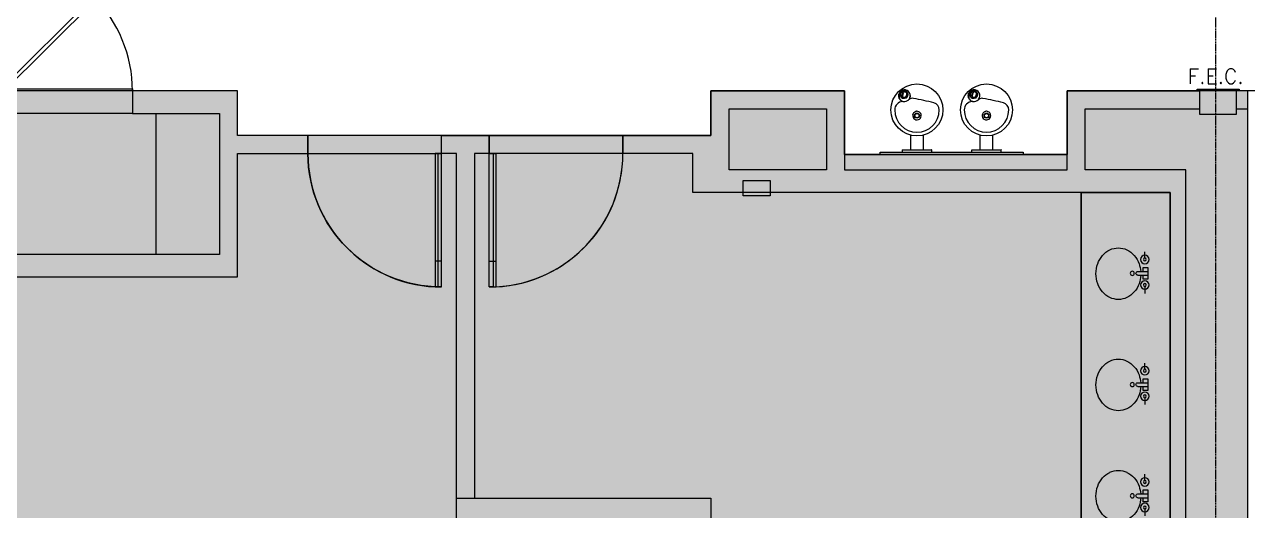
# Model space of a CAD drawing. Header units: inches. Extents: x 920 to 3559, y -583 to 5722.
# Drawn here: x 2307 to 2636.7, y 4920.1 to 5051.2 of the extents above; entities that cross this region are included whole.
import ezdxf

# ---------------------------------------------------------------- set-up
doc = ezdxf.new("R2010")
doc.units = ezdxf.units.IN
doc.header["$MEASUREMENT"] = 0
doc.linetypes.add('Grid Line 1_2_', pattern=[0.875, 0.5, -0.125, 0.125, -0.125])
doc.linetypes.add('IMPORT-HIDDEN2 _3_', pattern=[0])
for name, color, linetype, lineweight in [('1900 Duke Street_2nd Flr_LINKED_dwg', 8, 'Continuous', 9), ('A-DETL-GENF', 92, 'Continuous', 9), ('A-DETL-THIN', 151, 'Continuous', 9), ('AD-DOORS', 7, 'IMPORT-HIDDEN2 _3_', 9), ('AD-MILLWORK', 7, 'IMPORT-HIDDEN2 _3_', 9), ('AE-DOORS', 7, 'Continuous', 9), ('AE-FIXTURE', 7, 'Continuous', 9), ('AE-MILLWORK', 7, 'Continuous', 9), ('AE-RCP-BULKHEAD', 7, 'Continuous', 9), ('AE-RCP-HEADERS', 7, 'Continuous', 9), ('AE-WALLS-PATT', 7, 'Continuous', 9), ('AE-WALLS-TENANT', 7, 'Continuous', 9), ('AN-DOORS', 7, 'Continuous', 9), ('AN-FIXTURE', 7, 'Continuous', 9), ('AN-MILLWORK', 7, 'Continuous', 9), ('S-GRID', 1, 'Continuous', 9)]:
    doc.layers.add(name, color=color, linetype=linetype, lineweight=lineweight)
doc.styles.add('ROMANS_1', font='romans__.ttf', dxfattribs={"height": 4})

# ---------------------------------------------------------------- blocks, each defined once
blk = doc.blocks.new('1900 Duke Street_2nd Flr_LINKED_dwg_X-CORE$0$DRMX-6424983-FIRST FLOOR CONSTRUCTION')
at = {"layer": 'AD-DOORS', "linetype": 'Continuous'}
for p, q in [((1261.94, 608.56), (1261.94, 637.56)), ((1261.94, 601.56), (1261.94, 608.56)), ((1262.94, 608.56), (1262.94, 601.58)), ((1262.94, 601.56), (1261.94, 601.56))]:
    blk.add_line(p, q, dxfattribs=at)
at = {"layer": 'AD-DOORS', "linetype": 'Continuous', "flags": 128}
blk.add_lwpolyline([(1261.94, 637.56), (1262.94, 637.56), (1262.94, 608.56)], dxfattribs=at)
blk = doc.blocks.new('1900 Duke Street_2nd Flr_LINKED_dwg_X-CORE$0$FEC-6424988-FIRST FLOOR CONSTRUCTION')
at = {"layer": 'AE-FIXTURE', "flags": 128}
for points in [[(-5, 0), (5, 0), (5, 6.25), (-5, 6.25)], [(5.68, -0.5), (-5.68, -0.5), (-5.68, 0), (5.68, 0)]]:
    blk.add_lwpolyline(points, close=True, dxfattribs=at)
blk = doc.blocks.new('1900 Duke Street_2nd Flr_LINKED_dwg_P-SINK-RR-6424994-FIRST FLOOR CONSTRUCTION')
at = {"layer": 'AN-FIXTURE'}
for p, q in [((-0.5, 4.24), (-0.5, 1.5)), ((0.5, 4.24), (0.5, 1.5)), ((-4.13, 2.33), (-5.81, 2.33)), ((3.54, 2.33), (5.41, 2.33))]:
    blk.add_line(p, q, dxfattribs=at)
at = {"layer": 'AN-FIXTURE', "flags": 128}
blk.add_lwpolyline([(-0.5, 2.8), (-1.59, 2.8), (-1.59, 1.5), (1.59, 1.5), (1.59, 2.8), (0.5, 2.8)], dxfattribs=at)
at = {"layer": 'AN-FIXTURE'}
for centre, radius in [((-3.74, 2.33), 1.14), ((0, 5.71), 0.55), ((3.15, 2.33), 1.14), ((-3.74, 2.33), 0.394), ((3.15, 2.33), 0.394)]:
    blk.add_circle(centre, radius, dxfattribs=at)
for centre, radius, start, end in [((-0.76, 9.06), 6.17, 130.9878, 154.5127), ((-0.24, 8.46), 6.97, 109.7946, 130.9878), ((0.1, 7.51), 7.98, 90, 109.7946), ((0.1, 7.51), 7.98, 70.2054, 90), ((0.44, 8.46), 6.97, 49.0122, 70.2054), ((0.97, 9.06), 6.17, 25.4873, 49.0122), ((-1.58, 9.45), 5.27, 154.5127, 180), ((1.78, 9.45), 5.27, 360, 25.4873), ((-1.58, 9.45), 5.27, 180, 205.4873), ((-0.76, 9.84), 6.17, 205.4873, 229.0122), ((0.97, 9.84), 6.17, 310.9878, 334.5127), ((1.78, 9.45), 5.27, 334.5127, 0), ((-0.24, 10.44), 6.97, 229.0122, 250.2054), ((0.1, 11.39), 7.98, 250.2054, 265.6641), ((0, 4.24), 0.5, 360, 180), ((0.17, 11.15), 7.73, 272.4449, 289.9242), ((0.44, 10.44), 6.97, 289.7946, 310.9878)]:
    blk.add_arc(centre, radius, start, end, dxfattribs=at)
blk = doc.blocks.new('1900 Duke Street_2nd Flr_LINKED_dwg_P-WATERCOOLER-ROUND-DBL-6424996-FIRST FLOOR CONSTRUCTION')
at = {"layer": 'AN-FIXTURE'}
for p, q in [((-13.53, 16.71), (-13.46, 16.78)), ((-12.94, 17.46), (-12.91, 17.47)), ((-12.9, 17.39), (-12.92, 17.38)), ((-12.73, 17.05), (-12.76, 17.04)), ((-12.72, 17.04), (-12.72, 17.04)), ((-12.08, 16.78), (-12.05, 16.76)), ((5.22, 16.71), (5.29, 16.78)), ((5.81, 17.46), (5.84, 17.47)), ((5.85, 17.39), (5.83, 17.38)), ((6.02, 17.05), (5.99, 17.04)), ((6.03, 17.04), (6.03, 17.04)), ((6.67, 16.78), (6.7, 16.76)), ((-14.19, 16.4), (-14.18, 16.43)), ((-14.11, 16.39), (-14.12, 16.37)), ((-13.71, 16.35), (-13.7, 16.4)), ((-13.63, 15.75), (-13.66, 15.82)), ((-13.17, 15.31), (-13.17, 15.31)), ((4.56, 16.4), (4.57, 16.43)), ((4.64, 16.39), (4.63, 16.37)), ((5.04, 16.35), (5.05, 16.4)), ((5.12, 15.75), (5.09, 15.82)), ((5.58, 15.31), (5.58, 15.31)), ((-11.13, 5.22), (-11.13, 1.25)), ((-7.63, 1.25), (-7.63, 5.22)), ((7.62, 5.22), (7.62, 1.25)), ((11.12, 1.25), (11.12, 5.22)), ((-13.38, 1.2), (-13.38, 0.63)), ((-13.32, 1.25), (-5.43, 1.25)), ((-5.38, 0.63), (-5.38, 1.2)), ((5.37, 1.2), (5.37, 0.63)), ((5.43, 1.25), (13.32, 1.25)), ((13.37, 0.63), (13.37, 1.2))]:
    blk.add_line(p, q, dxfattribs=at)
at = {"layer": 'AN-FIXTURE', "flags": 128}
for points in [[(-13.26, 16.66), (-13.3, 16.71), (-13.35, 16.77), (-13.4, 16.8)], [(-13.16, 16.43), (-13.16, 16.43), (-13.17, 16.47), (-13.18, 16.5)], [(-12.66, 16.97), (-12.52, 16.91), (-12.52, 16.91)], [(-12.14, 16.81), (-12.25, 16.86), (-12.39, 16.92), (-12.34, 16.9), (-12.36, 16.9)], [(-12.34, 16.9), (-12.34, 16.89), (-12.22, 16.84), (-12.1, 16.79), (-12.14, 16.81)], [(5.49, 16.66), (5.45, 16.71), (5.4, 16.77), (5.35, 16.8)], [(5.59, 16.43), (5.59, 16.43), (5.58, 16.47), (5.57, 16.5)], [(6.09, 16.97), (6.23, 16.91), (6.23, 16.91)], [(6.61, 16.81), (6.5, 16.86), (6.36, 16.92), (6.41, 16.9), (6.39, 16.9)], [(6.41, 16.9), (6.41, 16.89), (6.53, 16.84), (6.65, 16.79), (6.61, 16.81)], [(-13.61, 15.74), (-13.54, 15.79), (-13.54, 15.79)], [(-13.26, 16.06), (-13.31, 15.99), (-13.31, 15.98), (-13.33, 15.96)], [(-12.93, 15.33), (-12.93, 15.33), (-13.09, 15.34)], [(-12.83, 15.25), (-12.74, 15.24), (-12.67, 15.24), (-12.56, 15.23)], [(-12.51, 15.23), (-12.65, 15.24), (-12.77, 15.25), (-12.78, 15.25), (-12.79, 15.25)], [(-12.66, 15.35), (-12.66, 15.35), (-12.66, 15.35)], [(5.14, 15.74), (5.21, 15.79), (5.21, 15.79)], [(5.49, 16.06), (5.44, 15.99), (5.44, 15.98), (5.42, 15.96)], [(5.82, 15.33), (5.82, 15.33), (5.66, 15.34)], [(5.92, 15.25), (6.01, 15.24), (6.08, 15.24), (6.19, 15.23)], [(6.24, 15.23), (6.1, 15.24), (5.98, 15.25), (5.97, 15.25), (5.96, 15.25)], [(6.09, 15.35), (6.09, 15.35), (6.09, 15.35)]]:
    blk.add_lwpolyline(points, dxfattribs=at)
blk.add_lwpolyline([(19.25, 0), (-19.25, 0), (-19.25, 0.63), (19.25, 0.63)], close=True, dxfattribs=at)
at = {"layer": 'AN-FIXTURE'}
for centre, radius in [((-9.38, 12), 7), ((9.37, 12), 7), ((-9.38, 10.47), 0.671), ((-9.38, 10.47), 0.563), ((9.37, 10.47), 0.671), ((9.37, 10.47), 0.563)]:
    blk.add_circle(centre, radius, dxfattribs=at)
for centre, radius, start, end in [((-12.39, 15.53), 2.01, 106.0778, 153.5139), ((-12.25, 15.38), 2.11, 108.3939, 151.524), ((-12.89, 16.17), 1.01, 92.2889, 169.7032), ((-12.88, 16.16), 0.855, 139.5551, 163.4792), ((-12.88, 16.16), 0.856, 112.4462, 133.5488), ((-13.72, 16.34), 0.565, 16.9215, 35.0828), ((-12.88, 16.16), 0.857, 83.8949, 112.4186), ((-12.71, 16.56), 0.337, 165.2317, 194.7683), ((-11.5, 15.83), 1.74, 135.8705, 151.825), ((-12.93, 17.21), 0.024, 269.7411, 277.1973), ((-12.88, 16.16), 1.03, 36.3069, 92.7302), ((-12.77, 15.83), 1.64, 323.5618, 95.0513), ((-12.77, 15.81), 1.58, 323.9376, 94.9556), ((-12.69, 16.71), 0.289, 116.6682, 117.2477), ((-13.27, 15.06), 2.06, 64.7767, 74.3997), ((-13.02, 15.51), 1.54, 69.4564, 74.9461), ((-13.02, 15.51), 1.54, 64.6565, 69.4564), ((6.36, 15.53), 2.01, 106.0778, 153.5139), ((6.5, 15.38), 2.11, 108.3939, 151.524), ((5.86, 16.17), 1.01, 92.2889, 169.7032), ((5.87, 16.16), 0.855, 139.5551, 163.4792), ((5.87, 16.16), 0.856, 112.4462, 133.5488), ((5.03, 16.34), 0.565, 16.9215, 35.0828), ((5.87, 16.16), 0.857, 83.8949, 112.4186), ((6.04, 16.56), 0.337, 165.2317, 194.7683), ((7.25, 15.83), 1.74, 135.8705, 151.825), ((5.82, 17.21), 0.024, 269.7411, 277.1973), ((5.87, 16.16), 1.03, 36.3069, 92.7302), ((5.98, 15.83), 1.64, 323.5618, 95.0513), ((5.98, 15.81), 1.58, 323.9376, 94.9556), ((6.06, 16.71), 0.289, 116.6682, 117.2477), ((5.48, 15.06), 2.06, 64.7767, 74.3997), ((5.73, 15.51), 1.54, 69.4564, 74.9461), ((5.73, 15.51), 1.54, 64.6565, 69.4564), ((-13.13, 12), 2.25, 91.2948, 180), ((-12.88, 16.16), 1.03, 169.2554, 295.5702), ((-12.88, 16.16), 0.854, 167.0571, 190.9894), ((-12.88, 16.16), 0.857, 190.9845, 203.3506), ((-12.88, 16.15), 0.855, 208.3409, 233.5032), ((-14.4, 17.05), 1.52, 304.6876, 314.6189), ((-12.88, 16.16), 0.857, 233.5284, 246.7753), ((-13.35, 15.51), 0.0589, 233.7146, 258.3573), ((-13.72, 16.38), 0.558, 325.0646, 5.4732), ((-13.12, 15.82), 0.139, 127.1882, 185.7949), ((-11.53, 15.76), 1.73, 178.46, 194.6528), ((-13.57, 16.34), 0.545, 311.6172, 14.7683), ((-12.71, 17.16), 1.92, 255.8667, 266.1716), ((-12.96, 14.58), 0.34, 244.0026, 264.8983), ((-12.88, 16.16), 1.91, 266.5577, 312.285), ((-11.9, 15.08), 0.464, 312.8677, 334.1916), ((-10.58, 13.63), 1.5, 80.2344, 125.3799), ((-20.3, -42.87), 58.83, 74.737, 80.2344), ((-5.33, 12), 1.96, 360, 74.737), ((5.62, 12), 2.25, 91.2948, 180), ((5.87, 16.16), 1.03, 169.2554, 295.5702), ((5.87, 16.16), 0.854, 167.0571, 190.9894), ((5.87, 16.16), 0.857, 190.9845, 203.3506), ((5.87, 16.15), 0.855, 208.3409, 233.5032), ((4.35, 17.05), 1.52, 304.6876, 314.6189), ((5.87, 16.16), 0.857, 233.5284, 246.7753), ((5.4, 15.51), 0.0589, 233.7146, 258.3573), ((5.03, 16.38), 0.558, 325.0646, 5.4732), ((5.63, 15.82), 0.139, 127.1882, 185.7949), ((7.22, 15.76), 1.73, 178.46, 194.6528), ((5.18, 16.34), 0.545, 311.6172, 14.7683), ((6.04, 17.16), 1.92, 255.8667, 266.1716), ((5.79, 14.58), 0.34, 244.0026, 264.8983), ((5.87, 16.16), 1.91, 266.5577, 312.285), ((6.85, 15.08), 0.464, 312.8677, 334.1916), ((8.17, 13.63), 1.5, 80.2344, 125.3799), ((-1.55, -42.87), 58.83, 74.737, 80.2344), ((13.42, 12), 1.96, 360, 74.737), ((-9.38, 12), 6, 180, 360), ((-9.38, 10.47), 1.16, 172.1436, 14.079), ((-9.38, 10.47), 1.16, 132.8325, 172.1436), ((-9.38, 10.47), 1.16, 116.4699, 132.8325), ((-9.38, 10.47), 1.16, 101.8715, 116.4699), ((-9.38, 10.47), 1.16, 90, 101.8715), ((-9.37, 10.47), 1.16, 41.3846, 90.0414), ((-9.38, 10.47), 1.16, 14.079, 41.4042), ((9.37, 12), 6, 180, 360), ((9.37, 10.47), 1.16, 172.1436, 14.079), ((9.37, 10.47), 1.16, 132.8325, 172.1436), ((9.37, 10.47), 1.16, 116.4699, 132.8325), ((9.37, 10.47), 1.16, 101.8715, 116.4699), ((9.37, 10.47), 1.16, 90, 101.8715), ((9.38, 10.47), 1.16, 41.3846, 90.0414), ((9.37, 10.47), 1.16, 14.079, 41.4042), ((-13.32, 1.2), 0.0515, 90, 180), ((-5.43, 1.2), 0.0515, 0, 90), ((5.43, 1.2), 0.0515, 90, 180), ((13.32, 1.2), 0.0515, 0, 90)]:
    blk.add_arc(centre, radius, start, end, dxfattribs=at)
for centre in [(-12.69, 16.13), (6.06, 16.13)]:
    blk.add_ellipse(centre, major_axis=(-1.02, 0.21), ratio=0.821074, start_param=6.207806, end_param=6.269799, dxfattribs=at)
for points, knots in [([(-13.4, 16.8), (-13.41, 16.8), (-13.42, 16.8), (-13.44, 16.8), (-13.45, 16.79), (-13.46, 16.78)], [0, 0, 0, 0, 0.5, 0.5, 1, 1, 1, 1]), ([(-12.76, 17.04), (-12.76, 17.04), (-12.76, 17.04), (-12.76, 17.03), (-12.76, 17.03)], [0.2500143, 0.2500143, 0.2500143, 0.2500143, 0.3089163, 0.3551032, 0.3551032, 0.3551032, 0.3551032]), ([(-12.76, 17.03), (-12.76, 17.03), (-12.76, 17.03), (-12.75, 17.02), (-12.74, 17.01), (-12.72, 17), (-12.7, 16.99), (-12.69, 16.99), (-12.67, 16.98), (-12.66, 16.98), (-12.66, 16.97)], [0.3551032, 0.3551032, 0.3551032, 0.3551032, 0.4145975, 0.5202794, 0.6305843, 0.7408885, 0.8256243, 0.910358, 0.9551791, 1, 1, 1, 1]), ([(-12.72, 17.04), (-12.71, 17.04), (-12.69, 17.03), (-12.66, 17.02), (-12.64, 17.01), (-12.62, 17), (-12.62, 17)], [0, 0, 0, 0, 0.208484, 0.574602, 0.94072, 1, 1, 1, 1]), ([(-12.52, 16.91), (-12.49, 16.9), (-12.44, 16.87), (-12.37, 16.82), (-12.32, 16.78), (-12.3, 16.75)], [0, 0, 0, 0, 0.326337, 0.672224, 1, 1, 1, 1]), ([(-12.51, 15.23), (-12.49, 15.22), (-12.46, 15.22), (-12.42, 15.23), (-12.37, 15.24), (-12.32, 15.25), (-12.27, 15.27), (-12.19, 15.31), (-12.1, 15.38), (-11.98, 15.51), (-11.87, 15.69), (-11.8, 15.93), (-11.77, 16.16), (-11.79, 16.35), (-11.83, 16.49), (-11.88, 16.58), (-11.92, 16.65), (-11.97, 16.7), (-12.01, 16.73), (-12.04, 16.75), (-12.05, 16.76)], [0, 0, 0, 0, 0.0246354, 0.0492773, 0.0739112, 0.0985445, 0.1338218, 0.1690973, 0.2300507, 0.3105693, 0.4101765, 0.526445, 0.6291279, 0.7228716, 0.7903183, 0.8448043, 0.8773793, 0.9099558, 0.9549754, 0.9666441, 0.9666441, 0.9666441, 0.9666441]), ([(-12.29, 16.75), (-12.29, 16.75), (-12.28, 16.74), (-12.27, 16.73), (-12.26, 16.71), (-12.25, 16.7), (-12.23, 16.67), (-12.22, 16.64), (-12.21, 16.61), (-12.2, 16.57), (-12.19, 16.53), (-12.18, 16.48), (-12.18, 16.44), (-12.18, 16.4), (-12.18, 16.37), (-12.18, 16.33), (-12.18, 16.3), (-12.18, 16.28), (-12.18, 16.25), (-12.18, 16.23), (-12.19, 16.2), (-12.19, 16.18), (-12.19, 16.17), (-12.19, 16.15), (-12.2, 16.13), (-12.2, 16.12), (-12.2, 16.11), (-12.2, 16.09), (-12.21, 16.08), (-12.21, 16.07), (-12.21, 16.06), (-12.21, 16.05), (-12.21, 16.05), (-12.22, 16.04), (-12.22, 16.03), (-12.22, 16.03), (-12.22, 16.02), (-12.22, 16.02), (-12.22, 16.01), (-12.22, 16.01), (-12.22, 16), (-12.22, 16), (-12.23, 16), (-12.23, 15.99), (-12.23, 15.99), (-12.23, 15.99), (-12.23, 15.99), (-12.23, 15.99)], [0, 0, 0, 0, 0.021819, 0.054227, 0.090202, 0.130204, 0.174678, 0.223991, 0.278116, 0.335975, 0.396102, 0.454982, 0.506619, 0.552645, 0.593842, 0.630917, 0.664102, 0.694023, 0.721353, 0.746763, 0.770284, 0.791785, 0.811522, 0.829634, 0.846241, 0.861466, 0.875438, 0.888255, 0.899998, 0.91075, 0.9206, 0.929633, 0.937925, 0.945524, 0.952459, 0.958776, 0.96453, 0.969769, 0.974531, 0.978828, 0.982691, 0.986231, 0.989585, 0.992823, 0.995957, 0.999013, 1, 1, 1, 1]), ([(-12.08, 16.78), (-12.1, 16.79), (-12.12, 16.8), (-12.13, 16.81), (-12.14, 16.81)], [0.96609662, 0.96609662, 0.96609662, 0.96609662, 0.99065937, 1, 1, 1, 1]), ([(5.35, 16.8), (5.34, 16.8), (5.33, 16.8), (5.31, 16.8), (5.3, 16.79), (5.29, 16.78)], [0, 0, 0, 0, 0.5, 0.5, 1, 1, 1, 1]), ([(5.99, 17.04), (5.99, 17.04), (5.99, 17.04), (5.99, 17.03), (5.99, 17.03)], [0.2500143, 0.2500143, 0.2500143, 0.2500143, 0.3089163, 0.3551032, 0.3551032, 0.3551032, 0.3551032]), ([(5.99, 17.03), (5.99, 17.03), (5.99, 17.03), (6, 17.02), (6.01, 17.01), (6.03, 17), (6.05, 16.99), (6.06, 16.99), (6.08, 16.98), (6.09, 16.98), (6.09, 16.97)], [0.3551032, 0.3551032, 0.3551032, 0.3551032, 0.4145975, 0.5202794, 0.6305843, 0.7408885, 0.8256243, 0.910358, 0.9551791, 1, 1, 1, 1]), ([(6.03, 17.04), (6.04, 17.04), (6.06, 17.03), (6.09, 17.02), (6.11, 17.01), (6.13, 17), (6.13, 17)], [0, 0, 0, 0, 0.208484, 0.574602, 0.94072, 1, 1, 1, 1]), ([(6.23, 16.91), (6.26, 16.9), (6.31, 16.87), (6.38, 16.82), (6.43, 16.78), (6.45, 16.75)], [0, 0, 0, 0, 0.326337, 0.672224, 1, 1, 1, 1]), ([(6.24, 15.23), (6.26, 15.22), (6.29, 15.22), (6.33, 15.23), (6.38, 15.24), (6.43, 15.25), (6.48, 15.27), (6.56, 15.31), (6.65, 15.38), (6.77, 15.51), (6.88, 15.69), (6.95, 15.93), (6.98, 16.16), (6.96, 16.35), (6.92, 16.49), (6.87, 16.58), (6.83, 16.65), (6.78, 16.7), (6.74, 16.73), (6.71, 16.75), (6.7, 16.76)], [0, 0, 0, 0, 0.0246354, 0.0492773, 0.0739112, 0.0985445, 0.1338218, 0.1690973, 0.2300507, 0.3105693, 0.4101765, 0.526445, 0.6291279, 0.7228716, 0.7903183, 0.8448043, 0.8773793, 0.9099558, 0.9549754, 0.9666441, 0.9666441, 0.9666441, 0.9666441]), ([(6.46, 16.75), (6.46, 16.75), (6.47, 16.74), (6.48, 16.73), (6.49, 16.71), (6.5, 16.7), (6.52, 16.67), (6.53, 16.64), (6.54, 16.61), (6.55, 16.57), (6.56, 16.53), (6.57, 16.48), (6.57, 16.44), (6.57, 16.4), (6.57, 16.37), (6.57, 16.33), (6.57, 16.3), (6.57, 16.28), (6.57, 16.25), (6.57, 16.23), (6.56, 16.2), (6.56, 16.18), (6.56, 16.17), (6.56, 16.15), (6.55, 16.13), (6.55, 16.12), (6.55, 16.11), (6.55, 16.09), (6.54, 16.08), (6.54, 16.07), (6.54, 16.06), (6.54, 16.05), (6.54, 16.05), (6.53, 16.04), (6.53, 16.03), (6.53, 16.03), (6.53, 16.02), (6.53, 16.02), (6.53, 16.01), (6.53, 16.01), (6.53, 16), (6.53, 16), (6.52, 16), (6.52, 15.99), (6.52, 15.99), (6.52, 15.99), (6.52, 15.99), (6.52, 15.99)], [0, 0, 0, 0, 0.021819, 0.054227, 0.090202, 0.130204, 0.174678, 0.223991, 0.278116, 0.335975, 0.396102, 0.454982, 0.506619, 0.552645, 0.593842, 0.630917, 0.664102, 0.694023, 0.721353, 0.746763, 0.770284, 0.791785, 0.811522, 0.829634, 0.846241, 0.861466, 0.875438, 0.888255, 0.899998, 0.91075, 0.9206, 0.929633, 0.937925, 0.945524, 0.952459, 0.958776, 0.96453, 0.969769, 0.974531, 0.978828, 0.982691, 0.986231, 0.989585, 0.992823, 0.995957, 0.999013, 1, 1, 1, 1]), ([(6.67, 16.78), (6.65, 16.79), (6.63, 16.8), (6.62, 16.81), (6.61, 16.81)], [0.96609662, 0.96609662, 0.96609662, 0.96609662, 0.99065937, 1, 1, 1, 1]), ([(-13.18, 14.25), (-13.28, 14.27), (-13.39, 14.31), (-13.54, 14.4), (-13.58, 14.43), (-13.67, 14.49), (-13.72, 14.53), (-13.84, 14.64), (-13.91, 14.72), (-14.03, 14.91), (-14.08, 15), (-14.17, 15.2), (-14.21, 15.31), (-14.26, 15.52), (-14.27, 15.63), (-14.28, 15.85), (-14.28, 15.96), (-14.25, 16.18), (-14.23, 16.29), (-14.19, 16.4)], [0, 0, 0, 0, 0.125, 0.125, 0.1875, 0.1875, 0.25, 0.25, 0.375, 0.375, 0.5, 0.5, 0.625, 0.625, 0.75, 0.75, 0.875, 0.875, 1, 1, 1, 1]), ([(-14.12, 16.37), (-14.15, 16.27), (-14.18, 16.16), (-14.21, 15.95), (-14.21, 15.84), (-14.2, 15.62), (-14.18, 15.51), (-14.13, 15.3), (-14.1, 15.2), (-14.01, 15), (-13.96, 14.9), (-13.84, 14.73), (-13.77, 14.64), (-13.65, 14.53), (-13.61, 14.5), (-13.52, 14.44), (-13.47, 14.41), (-13.32, 14.33), (-13.22, 14.3), (-13.11, 14.28)], [0, 0, 0, 0, 0.125, 0.125, 0.25, 0.25, 0.375, 0.375, 0.5, 0.5, 0.625, 0.625, 0.75, 0.75, 0.8125, 0.8125, 0.875, 0.875, 1, 1, 1, 1]), ([(-13.88, 16.35), (-13.88, 16.35), (-13.88, 16.35), (-13.88, 16.35), (-13.88, 16.35), (-13.88, 16.35), (-13.88, 16.35), (-13.88, 16.35), (-13.88, 16.35), (-13.88, 16.35), (-13.88, 16.35), (-13.88, 16.35), (-13.88, 16.35), (-13.88, 16.35), (-13.88, 16.35), (-13.88, 16.35), (-13.88, 16.35), (-13.88, 16.35), (-13.88, 16.35), (-13.88, 16.35), (-13.88, 16.35), (-13.88, 16.35), (-13.88, 16.35), (-13.88, 16.35), (-13.88, 16.35)], [0, 0, 0, 0, 0.000553, 0.000553, 0.000553, 0.001263, 0.001263, 0.001263, 0.00253, 0.00253, 0.00253, 0.006782, 0.006782, 0.006782, 0.026933, 0.026933, 0.026933, 0.106955, 0.106955, 0.106955, 0.426593, 0.426593, 0.426593, 1, 1, 1, 1]), ([(-13.63, 15.75), (-13.63, 15.75), (-13.63, 15.74), (-13.62, 15.74), (-13.62, 15.74), (-13.61, 15.74), (-13.61, 15.75), (-13.59, 15.73)], [0, 0, 0, 0, 0.25, 0.25, 0.5, 0.5, 1, 1, 1, 1]), ([(-13.36, 15.46), (-13.35, 15.45), (-13.32, 15.43), (-13.28, 15.4), (-13.25, 15.38), (-13.22, 15.37), (-13.21, 15.37)], [0, 0, 0, 0, 0.0757298, 0.157475, 0.2452373, 0.2933848, 0.2933848, 0.2933848, 0.2933848]), ([(-13.09, 15.34), (-13.09, 15.34), (-13.1, 15.34), (-13.11, 15.34), (-13.11, 15.34), (-13.12, 15.34), (-13.13, 15.34), (-13.15, 15.34), (-13.17, 15.34), (-13.18, 15.34), (-13.2, 15.34), (-13.2, 15.34), (-13.21, 15.34), (-13.21, 15.34)], [0, 0, 0, 0, 0.026427, 0.0528542, 0.0792814, 0.1057088, 0.1321362, 0.2171237, 0.3021129, 0.4045725, 0.5070322, 0.6096498, 0.6412579, 0.6412579, 0.6412579, 0.6412579]), ([(-13.21, 15.34), (-13.21, 15.34), (-13.21, 15.33), (-13.21, 15.33), (-13.21, 15.33)], [0.6412579, 0.6412579, 0.6412579, 0.6412579, 0.7122672, 0.7829081, 0.7829081, 0.7829081, 0.7829081]), ([(-13.18, 14.25), (-13.16, 14.25), (-13.14, 14.25), (-13.11, 14.25), (-13.11, 14.26), (-13.1, 14.26), (-13.09, 14.26), (-13.09, 14.26), (-13.09, 14.27), (-13.09, 14.27), (-13.09, 14.27), (-13.1, 14.27), (-13.1, 14.28), (-13.11, 14.28)], [0, 0, 0, 0, 0.5, 0.5, 0.625, 0.625, 0.75, 0.75, 0.8125, 0.8125, 0.875, 0.875, 1, 1, 1, 1]), ([(-12.66, 15.35), (-12.69, 15.34), (-12.76, 15.33), (-12.85, 15.32), (-12.9, 15.32), (-12.93, 15.33)], [0, 0, 0, 0, 0.328714, 0.67548, 1, 1, 1, 1]), ([(-12.23, 15.99), (-12.23, 15.99), (-12.23, 15.98), (-12.23, 15.98), (-12.23, 15.98), (-12.23, 15.98), (-12.23, 15.97), (-12.23, 15.97), (-12.23, 15.97), (-12.23, 15.96), (-12.24, 15.96), (-12.24, 15.95), (-12.24, 15.95), (-12.24, 15.94), (-12.24, 15.94), (-12.24, 15.93), (-12.25, 15.92), (-12.25, 15.92), (-12.25, 15.91), (-12.25, 15.9), (-12.26, 15.89), (-12.26, 15.88), (-12.26, 15.87), (-12.27, 15.85), (-12.27, 15.84), (-12.28, 15.82), (-12.29, 15.81), (-12.29, 15.79), (-12.3, 15.77), (-12.31, 15.75), (-12.32, 15.73), (-12.33, 15.71), (-12.34, 15.68), (-12.35, 15.66), (-12.37, 15.63), (-12.39, 15.6), (-12.41, 15.57), (-12.43, 15.53), (-12.46, 15.5), (-12.48, 15.47), (-12.51, 15.44), (-12.54, 15.41), (-12.57, 15.39), (-12.59, 15.38), (-12.61, 15.37), (-12.63, 15.36), (-12.65, 15.35), (-12.66, 15.35), (-12.66, 15.35)], [0, 0, 0, 0, 0.001169, 0.004149, 0.00718, 0.010284, 0.013467, 0.016783, 0.02036, 0.024325, 0.028731, 0.033582, 0.0389, 0.044731, 0.051123, 0.058125, 0.06577, 0.074086, 0.083145, 0.093045, 0.103897, 0.115798, 0.12879, 0.142915, 0.15827, 0.175004, 0.193237, 0.213083, 0.234681, 0.25828, 0.283612, 0.310864, 0.340624, 0.373472, 0.409908, 0.450021, 0.494296, 0.543166, 0.597593, 0.654931, 0.712459, 0.768356, 0.820454, 0.86674, 0.907709, 0.944259, 0.977305, 1, 1, 1, 1]), ([(-11.49, 14.88), (-11.49, 14.87), (-11.49, 14.86), (-11.5, 14.85), (-11.5, 14.84), (-11.5, 14.84), (-11.5, 14.83), (-11.5, 14.83), (-11.5, 14.83), (-11.49, 14.83), (-11.49, 14.83), (-11.48, 14.83), (-11.48, 14.83), (-11.46, 14.84), (-11.45, 14.85), (-11.45, 14.85)], [0, 0, 0, 0, 0.25, 0.25, 0.375, 0.375, 0.4375, 0.4375, 0.5, 0.5, 0.625, 0.625, 0.75, 0.75, 1, 1, 1, 1]), ([(5.57, 14.25), (5.47, 14.27), (5.36, 14.31), (5.21, 14.4), (5.17, 14.43), (5.08, 14.49), (5.03, 14.53), (4.91, 14.64), (4.84, 14.72), (4.72, 14.91), (4.67, 15), (4.58, 15.2), (4.54, 15.31), (4.49, 15.52), (4.48, 15.63), (4.47, 15.85), (4.47, 15.96), (4.5, 16.18), (4.52, 16.29), (4.56, 16.4)], [0, 0, 0, 0, 0.125, 0.125, 0.1875, 0.1875, 0.25, 0.25, 0.375, 0.375, 0.5, 0.5, 0.625, 0.625, 0.75, 0.75, 0.875, 0.875, 1, 1, 1, 1]), ([(4.63, 16.37), (4.6, 16.27), (4.57, 16.16), (4.54, 15.95), (4.54, 15.84), (4.55, 15.62), (4.57, 15.51), (4.62, 15.3), (4.65, 15.2), (4.74, 15), (4.79, 14.9), (4.91, 14.73), (4.98, 14.64), (5.1, 14.53), (5.14, 14.5), (5.23, 14.44), (5.28, 14.41), (5.43, 14.33), (5.53, 14.3), (5.64, 14.28)], [0, 0, 0, 0, 0.125, 0.125, 0.25, 0.25, 0.375, 0.375, 0.5, 0.5, 0.625, 0.625, 0.75, 0.75, 0.8125, 0.8125, 0.875, 0.875, 1, 1, 1, 1]), ([(4.87, 16.35), (4.87, 16.35), (4.87, 16.35), (4.87, 16.35), (4.87, 16.35), (4.87, 16.35), (4.87, 16.35), (4.87, 16.35), (4.87, 16.35), (4.87, 16.35), (4.87, 16.35), (4.87, 16.35), (4.87, 16.35), (4.87, 16.35), (4.87, 16.35), (4.87, 16.35), (4.87, 16.35), (4.87, 16.35), (4.87, 16.35), (4.87, 16.35), (4.87, 16.35), (4.87, 16.35), (4.87, 16.35), (4.87, 16.35), (4.87, 16.35)], [0, 0, 0, 0, 0.000553, 0.000553, 0.000553, 0.001263, 0.001263, 0.001263, 0.00253, 0.00253, 0.00253, 0.006782, 0.006782, 0.006782, 0.026933, 0.026933, 0.026933, 0.106955, 0.106955, 0.106955, 0.426593, 0.426593, 0.426593, 1, 1, 1, 1]), ([(5.12, 15.75), (5.12, 15.75), (5.12, 15.74), (5.13, 15.74), (5.13, 15.74), (5.14, 15.74), (5.14, 15.75), (5.16, 15.73)], [0, 0, 0, 0, 0.25, 0.25, 0.5, 0.5, 1, 1, 1, 1]), ([(5.39, 15.46), (5.4, 15.45), (5.43, 15.43), (5.47, 15.4), (5.5, 15.38), (5.53, 15.37), (5.54, 15.37)], [0, 0, 0, 0, 0.0757298, 0.157475, 0.2452373, 0.2933848, 0.2933848, 0.2933848, 0.2933848]), ([(5.66, 15.34), (5.66, 15.34), (5.65, 15.34), (5.64, 15.34), (5.64, 15.34), (5.63, 15.34), (5.62, 15.34), (5.6, 15.34), (5.58, 15.34), (5.57, 15.34), (5.55, 15.34), (5.55, 15.34), (5.54, 15.34), (5.54, 15.34)], [0, 0, 0, 0, 0.026427, 0.0528542, 0.0792814, 0.1057088, 0.1321362, 0.2171237, 0.3021129, 0.4045725, 0.5070322, 0.6096498, 0.6412579, 0.6412579, 0.6412579, 0.6412579]), ([(5.54, 15.34), (5.54, 15.34), (5.54, 15.33), (5.54, 15.33), (5.54, 15.33)], [0.6412579, 0.6412579, 0.6412579, 0.6412579, 0.7122672, 0.7829081, 0.7829081, 0.7829081, 0.7829081]), ([(5.57, 14.25), (5.59, 14.25), (5.61, 14.25), (5.64, 14.25), (5.64, 14.26), (5.65, 14.26), (5.66, 14.26), (5.66, 14.26), (5.66, 14.27), (5.66, 14.27), (5.66, 14.27), (5.65, 14.27), (5.65, 14.28), (5.64, 14.28)], [0, 0, 0, 0, 0.5, 0.5, 0.625, 0.625, 0.75, 0.75, 0.8125, 0.8125, 0.875, 0.875, 1, 1, 1, 1]), ([(6.09, 15.35), (6.06, 15.34), (5.99, 15.33), (5.9, 15.32), (5.85, 15.32), (5.82, 15.33)], [0, 0, 0, 0, 0.328714, 0.67548, 1, 1, 1, 1]), ([(6.52, 15.99), (6.52, 15.99), (6.52, 15.98), (6.52, 15.98), (6.52, 15.98), (6.52, 15.98), (6.52, 15.97), (6.52, 15.97), (6.52, 15.97), (6.52, 15.96), (6.51, 15.96), (6.51, 15.95), (6.51, 15.95), (6.51, 15.94), (6.51, 15.94), (6.51, 15.93), (6.5, 15.92), (6.5, 15.92), (6.5, 15.91), (6.5, 15.9), (6.49, 15.89), (6.49, 15.88), (6.49, 15.87), (6.48, 15.85), (6.48, 15.84), (6.47, 15.82), (6.46, 15.81), (6.46, 15.79), (6.45, 15.77), (6.44, 15.75), (6.43, 15.73), (6.42, 15.71), (6.41, 15.68), (6.4, 15.66), (6.38, 15.63), (6.36, 15.6), (6.34, 15.57), (6.32, 15.53), (6.29, 15.5), (6.27, 15.47), (6.24, 15.44), (6.21, 15.41), (6.18, 15.39), (6.16, 15.38), (6.14, 15.37), (6.12, 15.36), (6.1, 15.35), (6.09, 15.35), (6.09, 15.35)], [0, 0, 0, 0, 0.001169, 0.004149, 0.00718, 0.010284, 0.013467, 0.016783, 0.02036, 0.024325, 0.028731, 0.033582, 0.0389, 0.044731, 0.051123, 0.058125, 0.06577, 0.074086, 0.083145, 0.093045, 0.103897, 0.115798, 0.12879, 0.142915, 0.15827, 0.175004, 0.193237, 0.213083, 0.234681, 0.25828, 0.283612, 0.310864, 0.340624, 0.373472, 0.409908, 0.450021, 0.494296, 0.543166, 0.597593, 0.654931, 0.712459, 0.768356, 0.820454, 0.86674, 0.907709, 0.944259, 0.977305, 1, 1, 1, 1]), ([(7.26, 14.88), (7.26, 14.87), (7.26, 14.86), (7.25, 14.85), (7.25, 14.84), (7.25, 14.84), (7.25, 14.83), (7.25, 14.83), (7.25, 14.83), (7.26, 14.83), (7.26, 14.83), (7.27, 14.83), (7.27, 14.83), (7.29, 14.84), (7.3, 14.85), (7.3, 14.85)], [0, 0, 0, 0, 0.25, 0.25, 0.375, 0.375, 0.4375, 0.4375, 0.5, 0.5, 0.625, 0.625, 0.75, 0.75, 1, 1, 1, 1])]:
    blk.add_open_spline(points, degree=3, knots=knots, dxfattribs=at)
for points, degree in [([(-12.92, 17.18), (-12.92, 17.18), (-12.93, 17.18)], 2), ([(-12.05, 16.76), (-12.06, 16.77), (-12.08, 16.78), (-12.1, 16.79)], 3), ([(5.83, 17.18), (5.83, 17.18), (5.82, 17.18)], 2), ([(6.7, 16.76), (6.69, 16.77), (6.67, 16.78), (6.65, 16.79)], 3), ([(-13.89, 16.35), (-13.89, 16.35), (-13.88, 16.35)], 2), ([(-13.21, 15.33), (-13.21, 15.32), (-13.2, 15.32), (-13.18, 15.31)], 3), ([(4.86, 16.35), (4.86, 16.35), (4.87, 16.35)], 2), ([(5.54, 15.33), (5.54, 15.32), (5.55, 15.32), (5.57, 15.31)], 3)]:
    blk.add_open_spline(points, degree=degree, dxfattribs=at)
blk = doc.blocks.new('1900 Duke Street_2nd Flr_LINKED_dwg_36 DOOR-6424997-FIRST FLOOR CONSTRUCTION')
at = {"layer": 'AN-DOORS'}
blk.add_hatch(color=256, dxfattribs=at).paths.add_polyline_path([(0, 36), (-1.75, 35.96), (-1.75, 29), (0, 29), (0, 35.99)], flags=0)
blk.add_line((0, 29), (-1.75, 29), dxfattribs=at)
at = {"layer": 'AN-DOORS', "flags": 128}
blk.add_lwpolyline([(0, 36), (0, 0), (-1.75, 0), (-1.75, 36)], dxfattribs=at)
at = {"layer": 'AN-DOORS'}
blk.add_arc((0, 0), 36, 90, 180, dxfattribs=at)
blk = doc.blocks.new('1900 Duke Street_2nd Flr_LINKED_dwg_36 DOOR-6424998-FIRST FLOOR CONSTRUCTION')
at = {"layer": 'AN-DOORS'}
blk.add_hatch(color=256, dxfattribs=at).paths.add_polyline_path([(0, 36), (0, 29), (-1.75, 29), (-1.75, 35.96), (-0.88, 35.99)], flags=0)
blk.add_line((0, 29), (-1.75, 29), dxfattribs=at)
at = {"layer": 'AN-DOORS', "flags": 128}
blk.add_lwpolyline([(0, 36), (0, 0), (-1.75, 0), (-1.75, 36)], dxfattribs=at)
at = {"layer": 'AN-DOORS'}
blk.add_arc((0, 0), 36, 90, 180, dxfattribs=at)
blk = doc.blocks.new('1900 Duke Street_2nd Flr_LINKED_dwg-5565117-FIRST FLOOR CONSTRUCTION')
at = {"layer": 'AE-WALLS-PATT'}
h = blk.add_hatch(color=256, dxfattribs=at)
h.paths.add_polyline_path([(1358.81, 407.39), (1466.31, 407.39), (1466.31, 409.27), (1091.56, 409.27), (1091.56, 408.97), (1067.56, 408.99), (1067.56, 409.27), (1009.81, 409.27), (1009.81, 408.95), (991.94, 408.95), (991.94, 408.39), (986.94, 408.39), (986.94, 408.95), (979.81, 408.97), (979.81, 420.95), (982.69, 420.95), (982.69, 445.06), (984.31, 445.06), (984.31, 449.94), (977.81, 449.94), (977.81, 407.39), (1321.69, 407.39)], flags=0)
h.paths.add_polyline_path([(1093.6, 414.27), (1093.81, 414.27), (1093.81, 604.31), (1194.06, 604.31), (1194.06, 637.56), (1213.06, 637.56), (1213.06, 642.44), (1194.06, 642.44), (1194.06, 654.44), (1165.76, 654.44), (1165.76, 648.31), (1189.19, 648.31), (1189.19, 610.31), (1093.81, 610.31), (1093.81, 648.31), (1129.76, 648.31), (1129.76, 654.44), (1127.44, 654.44), (1127.44, 649.45), (1091.56, 649.45), (1091.56, 640.95), (1089.69, 640.95), (1089.69, 420.99), (1091.56, 420.97), (1091.56, 414.27)], flags=0)
h.paths.add_polyline_path([(979.81, 611.94), (984.31, 611.94), (984.31, 616.81), (982.69, 616.81), (982.69, 640.95), (979.81, 640.95), (979.81, 652.95), (986.94, 652.95), (986.94, 654.44), (977.81, 654.44), (977.81, 611.94)], flags=0)
h.paths.add_polyline_path([(1055.56, 646.06), (1055.56, 649.45), (1003.81, 649.45), (1003.81, 646.06)], flags=0)
h = blk.add_hatch(color=256, dxfattribs=at)
h.paths.add_polyline_path([(1449.67, 414.27), (1449.69, 414.27), (1449.69, 633.19), (1422.56, 633.19), (1422.56, 649.56), (1466.31, 649.56), (1466.31, 654.44), (1417.69, 654.44), (1417.69, 633.19), (1357.69, 633.19), (1357.69, 654.44), (1321.69, 654.44), (1321.69, 642.44), (1297.94, 642.44), (1297.94, 637.56), (1316.81, 637.56), (1316.81, 627.06), (1445.44, 627.06), (1445.44, 414.27)], flags=0)
h.paths.add_polyline_path([(1352.81, 633.19), (1326.56, 633.19), (1326.56, 649.56), (1352.81, 649.56), (1352.81, 633.53)], flags=0)
for points in [[(1257.94, 544.59), (1257.94, 637.56), (1261.94, 637.56), (1261.94, 642.44), (1249.06, 642.44), (1249.06, 637.56), (1253.06, 637.56), (1253.06, 544.59)], [(1361.65, 633.19), (1417.69, 633.19), (1417.69, 637.31), (1357.69, 637.31), (1357.69, 633.19)]]:
    blk.add_hatch(color=256, dxfattribs=at).paths.add_polyline_path(points, flags=0)
h = blk.add_hatch(color=256, dxfattribs=at)
h.paths.add_polyline_path([(1321.69, 497.47), (1321.69, 544.59), (1253.06, 544.59), (1253.06, 497.47), (1317.94, 497.47)], flags=0)
h.paths.add_polyline_path([(1257.94, 502.34), (1257.94, 539.09), (1317.94, 539.09), (1317.94, 502.34), (1290.51, 502.34)], flags=0)
at = {"layer": 'AD-DOORS', "linetype": 'Continuous'}
for p, q in [((1248.06, 637.56), (1248.06, 608.56)), ((1249.06, 608.56), (1249.06, 637.56)), ((1248.06, 608.56), (1248.06, 601.58)), ((1249.06, 601.56), (1249.06, 608.56)), ((1248.06, 601.56), (1249.06, 601.56))]:
    blk.add_line(p, q, dxfattribs=at)
for centre, start, end in [((1249.06, 637.56), 180, 267.2068), ((1261.94, 637.56), 272.7932, 0), ((1249.06, 637.56), 267.2068, 268.5936), ((1249.06, 637.56), 268.6123, 270), ((1261.94, 637.56), 270, 271.3877), ((1261.94, 637.56), 271.4064, 272.7932)]:
    blk.add_arc(centre, 36, start, end, dxfattribs=at)
at = {"layer": 'AD-MILLWORK', "linetype": 'Continuous', "flags": 128}
blk.add_lwpolyline([(1421.44, 522.81), (1445.44, 522.81), (1445.44, 627.06), (1421.44, 627.06)], close=True, dxfattribs=at)
at = {"layer": 'AE-DOORS'}
blk.add_line((1249.06, 637.56), (1248.06, 637.56), dxfattribs=at)
at = {"layer": 'AE-DOORS', "flags": 128}
blk.add_lwpolyline([(1129.76, 654.44), (1130.47, 653.73), (1155.93, 679.19), (1155.22, 679.89)], close=True, dxfattribs=at)
at = {"layer": 'AE-DOORS'}
blk.add_arc((1129.76, 654.44), 36, 0, 45, dxfattribs=at)
at = {"layer": 'AE-FIXTURE', "flags": 128}
blk.add_lwpolyline([(1330.36, 626.13), (1330.36, 630.27), (1337.62, 630.27), (1337.62, 626.13)], close=True, dxfattribs=at)
at = {"layer": 'AE-MILLWORK'}
blk.add_line((1172.19, 610.31), (1172.19, 648.31), dxfattribs=at)
at = {"layer": 'AE-RCP-BULKHEAD', "flags": 128}
blk.add_lwpolyline([(1421.44, 627.06), (1445.44, 627.06), (1445.44, 522.81), (1421.44, 522.81)], close=True, dxfattribs=at)
at = {"layer": 'AE-RCP-HEADERS', "flags": 128}
for points in [[(1129.76, 655), (1165.76, 655), (1165.76, 648.31), (1129.76, 648.31)], [(1213.06, 637.56), (1249.06, 637.56), (1249.06, 642.44), (1213.06, 642.44)], [(1261.94, 642.44), (1297.94, 642.44), (1297.94, 637.56), (1261.94, 637.56)]]:
    blk.add_lwpolyline(points, close=True, dxfattribs=at)
at = {"layer": 'AE-WALLS-TENANT'}
for p, q in [((1466.31, 654.44), (1466.31, 414.27)), ((1463.38, 649.56), (1466.31, 649.56)), ((1357.69, 637.31), (1417.69, 637.31))]:
    blk.add_line(p, q, dxfattribs=at)
at = {"layer": 'AE-WALLS-TENANT', "flags": 128}
for points in [[(1093.81, 414.27), (1093.81, 604.31), (1194.06, 604.31), (1194.06, 637.56), (1213.06, 637.56), (1213.06, 642.44), (1194.06, 642.44), (1194.06, 654.44), (1165.76, 654.44), (1165.76, 648.31), (1189.19, 648.31), (1189.19, 610.31), (1093.81, 610.31), (1093.81, 648.31), (1129.76, 648.31), (1129.76, 654.44), (1127.44, 654.44)], [(1445.44, 414.27), (1445.44, 627.06), (1316.81, 627.06), (1316.81, 637.56), (1297.94, 637.56), (1297.94, 642.44), (1321.69, 642.44), (1321.69, 654.44), (1357.69, 654.44), (1357.69, 633.19), (1417.69, 633.19), (1417.69, 654.44), (1453.38, 654.44)], [(1480.56, 648.31), (1522.31, 648.31), (1522.31, 654.44), (1463.38, 654.44)], [(1449.69, 414.27), (1449.69, 633.19), (1422.56, 633.19), (1422.56, 649.56), (1453.38, 649.56)], [(1253.06, 414.27), (1253.06, 637.56), (1249.06, 637.56), (1249.06, 642.44), (1261.94, 642.44), (1261.94, 637.56), (1257.94, 637.56), (1257.94, 544.59)], [(1253.06, 544.59), (1321.69, 544.59), (1321.69, 484.75), (1317.94, 484.75), (1317.94, 492.59), (1257.94, 492.59), (1257.94, 454.78), (1317.94, 454.78), (1317.94, 460.75), (1321.69, 460.75), (1321.69, 445.31), (1317.94, 445.31), (1317.94, 451.28), (1257.94, 451.28), (1257.94, 414.27)]]:
    blk.add_lwpolyline(points, dxfattribs=at)
blk.add_lwpolyline([(1352.81, 633.19), (1326.56, 633.19), (1326.56, 649.56), (1352.81, 649.56)], close=True, dxfattribs=at)
at = {"layer": 'AN-MILLWORK'}
blk.add_line((1421.44, 627.06), (1421.44, 522.81), dxfattribs=at)
for name, p in [('1900 Duke Street_2nd Flr_LINKED_dwg_P-WATERCOOLER-ROUND-DBL-6424996-FIRST FLOOR CONSTRUCTION', (1386.58, 637.31)), ('1900 Duke Street_2nd Flr_LINKED_dwg_X-CORE$0$DRMX-6424983-FIRST FLOOR CONSTRUCTION', (0, 0))]:
    blk.add_blockref(name, p)
at = {"rotation": 180}
for name, p in [('1900 Duke Street_2nd Flr_LINKED_dwg_X-CORE$0$FEC-6424988-FIRST FLOOR CONSTRUCTION', (1458.38, 654.44)), ('1900 Duke Street_2nd Flr_LINKED_dwg_36 DOOR-6424997-FIRST FLOOR CONSTRUCTION', (1261.94, 637.56))]:
    blk.add_blockref(name, p, dxfattribs=at)
at = {"extrusion": (0, 0, -1), "zscale": -1}
for name, p, rotation in [('1900 Duke Street_2nd Flr_LINKED_dwg_36 DOOR-6424998-FIRST FLOOR CONSTRUCTION', (-1249.06, 637.56), 180), ('1900 Duke Street_2nd Flr_LINKED_dwg_P-SINK-RR-6424994-FIRST FLOOR CONSTRUCTION', (-1440.95, 605.25), 270), ('1900 Duke Street_2nd Flr_LINKED_dwg_P-SINK-RR-6424994-FIRST FLOOR CONSTRUCTION', (-1440.95, 575.25), 270), ('1900 Duke Street_2nd Flr_LINKED_dwg_P-SINK-RR-6424994-FIRST FLOOR CONSTRUCTION', (-1440.95, 545.25), 270)]:
    blk.add_blockref(name, p, dxfattribs=dict(at, rotation=rotation))
at = {"layer": 'AE-FIXTURE', "insert": (1450.19, 660.39), "char_height": 4, "width": 21.6008, "attachment_point": 1, "line_spacing_factor": 0.983083, "style": 'ROMANS_1'}
blk.add_mtext('F.E.C.', dxfattribs=at)

msp = doc.modelspace()

# ---------------------------------------------------------------- hatches: boundary and pattern name
at = {"layer": 'A-DETL-GENF'}
h = msp.add_hatch(color=254, dxfattribs=at)
h.paths.add_polyline_path([(2157.31, 4991.45), (2158.18, 4991.45), (2158.18, 4991.2), (2157.31, 4991.2)], flags=0)
h.paths.add_polyline_path([(2162.31, 4787.2), (2162.31, 4787.77), (2174.18, 4787.78), (2174.18, 4788.08), (2172.93, 4788.08), (2172.93, 4793.08), (2174.18, 4793.08), (2174.18, 4799.77), (2253.18, 4799.8), (2253.18, 4907.12), (2162.31, 4907.12), (2162.31, 4911.12), (2253.18, 4911.12), (2253.18, 5019.77), (2256.68, 5019.77), (2256.68, 4799.8), (2260.06, 4799.8), (2260.06, 5019.77), (2261.93, 5019.77), (2261.93, 5028.27), (2225.93, 5028.27), (2225.93, 5024.87), (2174.18, 5024.87), (2174.18, 5023.25), (2225.93, 5023.25), (2225.93, 5019.75), (2162.31, 5019.77), (2162.31, 5028.27), (2157.31, 5028.27), (2157.31, 4991.45), (2155.31, 4991.45), (2155.31, 4990.75), (2148.18, 4990.75), (2148.18, 4948.75), (2155.31, 4948.75), (2155.31, 4942.95), (2157.31, 4942.95), (2157.31, 4871.45), (2158.18, 4871.45), (2158.18, 4871.2), (2156.31, 4871.2), (2156.31, 4870.75), (2148.18, 4870.75), (2148.18, 4828.75), (2156.31, 4828.75), (2156.31, 4823.2), (2158.18, 4823.2), (2158.18, 4822.95), (2157.31, 4822.95), (2157.31, 4799.77), (2154.68, 4799.77), (2154.68, 4823.87), (2153.06, 4823.87), (2153.06, 4799.77), (2150.18, 4799.77), (2150.18, 4787.77), (2157.31, 4787.76), (2157.31, 4787.2)], flags=0)
h.paths.add_polyline_path([(2002.68, 4791.08), (2002.68, 4796.25), (1944.22, 4796.25), (1944.22, 4791.09)], flags=0)
h.paths.add_polyline_path([(2409.93, 4793.08), (2409.93, 4855.87), (2349.43, 4855.87), (2349.43, 4837.87), (2345.68, 4837.87), (2345.68, 4866.75), (2349.43, 4866.75), (2349.43, 4860.75), (2409.93, 4860.75), (2409.93, 4896.75), (2349.43, 4896.75), (2349.43, 4890.75), (2345.68, 4890.75), (2345.68, 4901.62), (2423.43, 4901.62), (2423.43, 5016.37), (2419.43, 5016.37), (2419.43, 5021.25), (2383.43, 5021.25), (2383.43, 5016.37), (2364.43, 5016.37), (2364.43, 4983.12), (2264.18, 4983.12), (2264.18, 4886.87), (2292.6, 4886.87), (2292.6, 4883.12), (2264.18, 4883.12), (2264.18, 4851.33), (2282.93, 4851.33), (2282.93, 4847.58), (2264.18, 4847.58), (2264.18, 4793.08), (2345.68, 4793.08), (2345.68, 4801.87), (2349.43, 4801.87), (2349.43, 4793.08), (2402.44, 4793.08)], flags=0)
h.paths.add_polyline_path([(2511.56, 4793.08), (2551.56, 4793.08), (2551.56, 4801.87), (2555.31, 4801.87), (2555.31, 4793.08), (2615.81, 4793.08), (2615.81, 4855.87), (2555.31, 4855.87), (2555.31, 4837.87), (2551.56, 4837.87), (2551.56, 4866.75), (2555.31, 4866.75), (2555.31, 4860.75), (2615.81, 4860.75), (2615.81, 4896.75), (2555.31, 4896.75), (2555.31, 4890.75), (2551.56, 4890.75), (2551.56, 4901.62), (2615.81, 4901.62), (2615.81, 5005.87), (2487.18, 5005.87), (2487.18, 5016.37), (2468.31, 5016.37), (2468.31, 5021.25), (2432.31, 5021.25), (2432.31, 5016.37), (2428.31, 5016.37), (2428.31, 4923.4), (2492.06, 4923.4), (2492.06, 4863.56), (2488.31, 4863.56), (2488.31, 4871.4), (2428.31, 4871.4), (2428.31, 4833.59), (2488.31, 4833.59), (2488.31, 4839.56), (2492.06, 4839.56), (2492.06, 4824.12), (2488.31, 4824.12), (2488.31, 4830.09), (2428.31, 4830.09), (2428.31, 4793.08), (2488.31, 4793.08), (2488.31, 4800.12), (2492.06, 4800.12), (2492.06, 4793.08)], flags=0)
h.paths.add_polyline_path([(2423.43, 4793.08), (2423.43, 4896.75), (2414.81, 4896.75), (2414.81, 4793.08)], flags=0)
h.paths.add_polyline_path([(2180.18, 4793.08), (2237.93, 4793.08), (2237.93, 4796.23), (2180.18, 4796.23)], flags=0)
h.paths.add_polyline_path([(2673.64, 4793.08), (2734.75, 4793.08), (2734.75, 4811.78), (2742.81, 4811.78), (2742.81, 5007.78), (2734.75, 5007.78), (2734.75, 5027.12), (2728.68, 5027.12), (2728.68, 5033.25), (2692.68, 5033.25), (2692.68, 5027.12), (2650.93, 5027.12), (2650.93, 5001.78), (2642.81, 5001.78), (2642.81, 4811.78), (2650.93, 4811.78), (2650.93, 4793.08)], flags=0)
h.paths.add_polyline_path([(2620.06, 4793.08), (2636.68, 4793.08), (2636.68, 5028.37), (2592.93, 5028.37), (2592.93, 5012), (2620.06, 5012), (2620.06, 4811.78)], flags=0)
h.paths.add_polyline_path([(2002.68, 4799.75), (2002.68, 4799.77), (2020.43, 4799.77), (2020.43, 4828.75), (2023.31, 4828.75), (2023.31, 4870.75), (2020.43, 4870.75), (2020.43, 4917.77), (1944.22, 4917.75), (1944.22, 4799.75)], flags=0)
h.paths.add_polyline_path([(2154.68, 4875.62), (2154.68, 4943.87), (2153.06, 4943.87), (2153.06, 4875.62)], flags=0)
h.paths.add_polyline_path([(2428.31, 4881.15), (2488.31, 4881.15), (2488.31, 4917.9), (2428.31, 4917.9)], flags=0)
h.paths.add_polyline_path([(2002.68, 4921.25), (2002.68, 4929.77), (2022.06, 4929.77), (2022.06, 5027.14), (1944.22, 5027.14), (1944.22, 4929.77), (1950.21, 4929.77), (1950.21, 4921.25)], flags=0)
h.paths.add_polyline_path([(2157.31, 4942.95), (2157.31, 4943.2), (2158.18, 4943.2), (2158.18, 4942.95)], flags=0)
h.paths.add_polyline_path([(2432.31, 4980.37), (2432.31, 4987.37), (2434.06, 4987.37), (2434.06, 4980.42), (2433.18, 4980.38)], flags=0)
h.paths.add_polyline_path([(2419.43, 4980.37), (2417.68, 4980.42), (2417.68, 4987.37), (2419.43, 4987.37), (2419.43, 4980.38)], flags=0)
h.paths.add_polyline_path([(2300.13, 4989.12), (2359.56, 4989.12), (2359.56, 5027.12), (2336.13, 5027.12), (2336.13, 5033.25), (2300.13, 5033.25), (2300.13, 5027.12), (2271.56, 5027.12), (2271.56, 4989.12), (2283.18, 4989.12)], flags=0)
h.paths.add_polyline_path([(2267.43, 4989.12), (2267.43, 5027.12), (2264.18, 5027.12), (2264.18, 4989.12), (2264.32, 4989.12)], flags=0)
h.paths.add_polyline_path([(2153.06, 4995.62), (2154.68, 4995.62), (2154.68, 5019.77), (2153.06, 5019.77)], flags=0)
h.paths.add_polyline_path([(2502.17, 5012), (2523.18, 5012), (2523.18, 5028.37), (2496.93, 5028.37), (2496.93, 5012)], flags=0)
h.paths.add_polyline_path([(2748.93, 5027.62), (2748.91, 5031.37), (2748.81, 5031.37), (2748.81, 5027.62), (2748.87, 5027.62)], flags=0)

# ---------------------------------------------------------------- linework, layer by layer
at = {"layer": 'A-DETL-THIN'}
for p, q in [((2364.43, 5033.25), (2148.18, 5033.25)), ((2364.43, 5021.25), (2364.43, 5033.25)), ((2528.06, 5033.25), (2492.06, 5033.25)), ((2492.06, 5033.25), (2492.06, 5021.25)), ((2528.06, 5016.12), (2528.06, 5033.25)), ((2748.93, 5033.25), (2588.06, 5033.25)), ((2588.06, 5033.25), (2588.06, 5016.12)), ((2492.06, 5021.25), (2364.43, 5021.25)), ((2588.06, 5016.12), (2528.06, 5016.12))]:
    msp.add_line(p, q, dxfattribs=at)
at = {"layer": 'S-GRID', "linetype": 'Grid Line 1_2_'}
msp.add_line((2628.18, 4277.77), (2628.18, 5698.13), dxfattribs=at)

# ---------------------------------------------------------------- block references
at = {"layer": '1900 Duke Street_2nd Flr_LINKED_dwg', "color": 7}
msp.add_blockref('1900 Duke Street_2nd Flr_LINKED_dwg-5565117-FIRST FLOOR CONSTRUCTION', (1170.37, 4378.81), dxfattribs=at)

doc.saveas('drawing.dxf')
